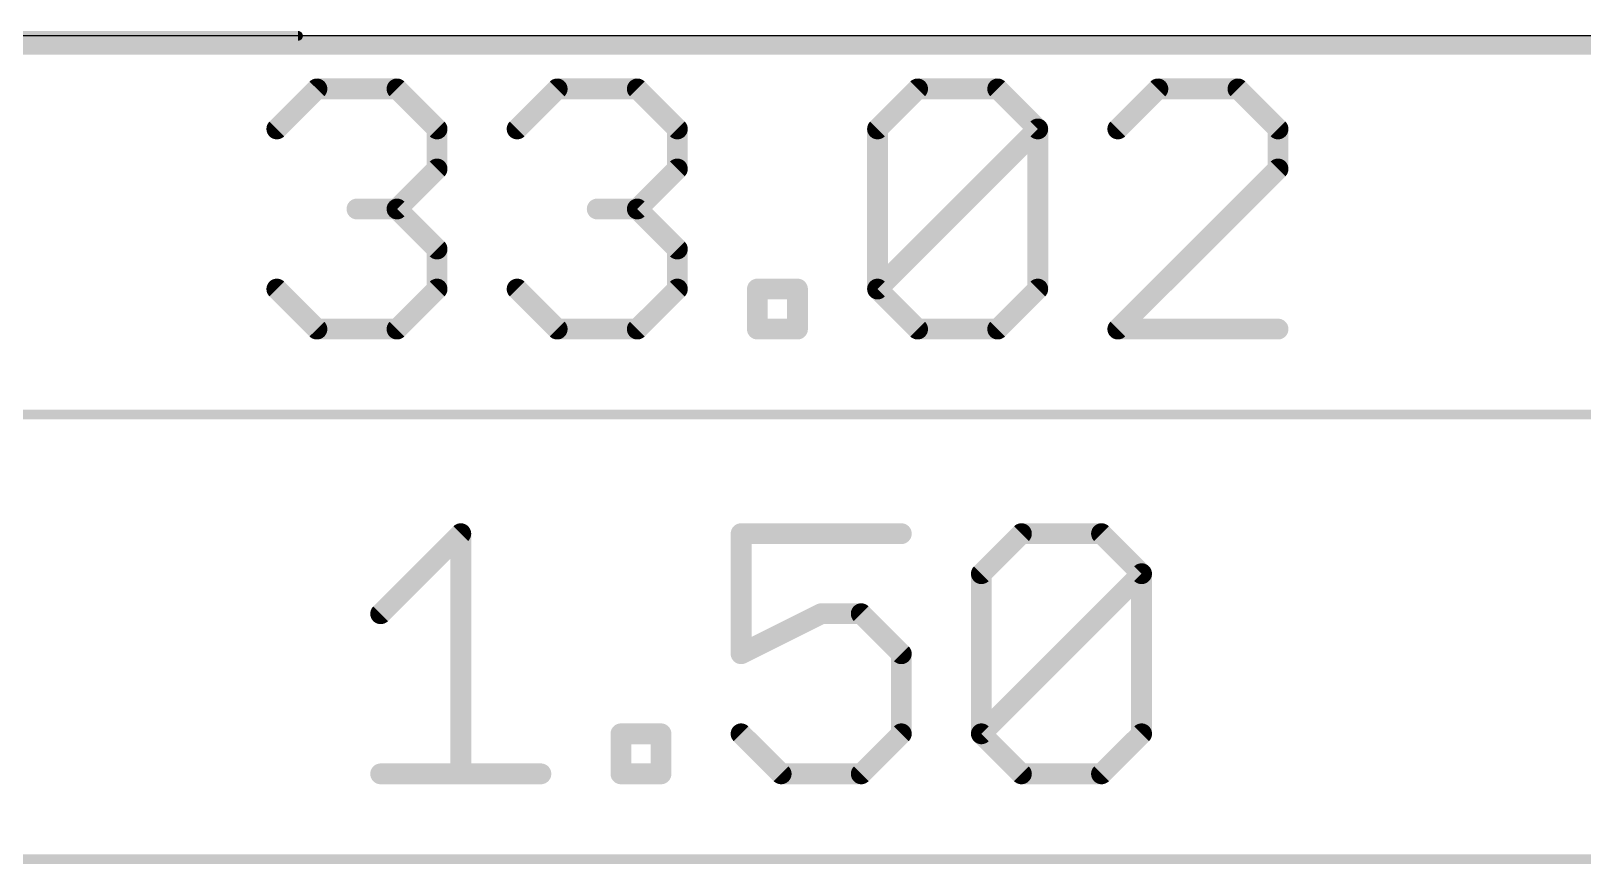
# Model space of a CAD drawing. Extents: x -7.9 to 51.7, y -13.1 to 28.2.
# Drawn here: x 9.63 to 30.44, y -11.11 to 0.07 of the extents above; entities that cross this region are included whole.
import ezdxf

# ---------------------------------------------------------------- set-up
doc = ezdxf.new("R2010")
doc.units = 0
for name, color, linetype in [('1', 12, 'CONTINUOUS'), ('16', 132, 'CONTINUOUS'), ('20', 53, 'CONTINUOUS'), ('47', 253, 'CONTINUOUS')]:
    doc.layers.add(name, color=color, linetype=linetype)

msp = doc.modelspace()

# ---------------------------------------------------------------- linework, layer by layer
at = {"layer": '1', "const_width": 0.254}
msp.add_lwpolyline([(0.127, -0.127), (38.227, -0.127)], dxfattribs=at)
at = {"layer": '16', "const_width": 0.254}
msp.add_lwpolyline([(-0.127, -0.127), (37.846, -0.127)], dxfattribs=at)
at = {"layer": '20'}
msp.add_line((35.56, 0), (2.54, 0), dxfattribs=at)
at = {"layer": '47'}
for points, const_width in [([(13.208, 0), (-5.379, 0)], 0.13), ([(12.9237, -1.2492), (13.461, -0.7119)], 0.2794), ([(13.461, -0.7119), (14.5354, -0.7119)], 0.2794), ([(14.5354, -0.7119), (15.0726, -1.2492)], 0.2794), ([(16.1465, -1.2492), (16.6837, -0.7119)], 0.2794), ([(16.6837, -0.7119), (17.7582, -0.7119)], 0.2794), ([(17.7582, -0.7119), (18.2954, -1.2492)], 0.2794), ([(20.9806, -1.2492), (21.5178, -0.7119)], 0.2794), ([(21.5178, -0.7119), (22.5923, -0.7119)], 0.2794), ([(22.5923, -0.7119), (23.1295, -1.2492)], 0.2794), ([(24.7406, -0.7119), (24.2034, -1.2492)], 0.2794), ([(25.815, -0.7119), (24.7406, -0.7119)], 0.2794), ([(26.3523, -1.2492), (25.815, -0.7119)], 0.2794), ([(15.0726, -1.2492), (15.0726, -1.7864)], 0.2794), ([(18.2954, -1.2492), (18.2954, -1.7864)], 0.2794), ([(20.9806, -3.3981), (20.9806, -1.2492)], 0.2794), ([(20.9806, -3.3981), (23.1295, -1.2492)], 0.2794), ([(23.1295, -1.2492), (23.1295, -3.3981)], 0.2794), ([(26.3523, -1.7864), (26.3523, -1.2492)], 0.2794), ([(15.0726, -1.7864), (14.5354, -2.3236)], 0.2794), ([(18.2954, -1.7864), (17.7582, -2.3236)], 0.2794), ([(24.2034, -3.9353), (26.3523, -1.7864)], 0.2794), ([(14.5354, -2.3236), (13.9982, -2.3236)], 0.2794), ([(14.5354, -2.3236), (15.0726, -2.8609)], 0.2794), ([(17.7582, -2.3236), (17.2209, -2.3236)], 0.2794), ([(17.7582, -2.3236), (18.2954, -2.8609)], 0.2794), ([(15.0726, -2.8609), (15.0726, -3.3981)], 0.2794), ([(18.2954, -2.8609), (18.2954, -3.3981)], 0.2794), ([(13.461, -3.9353), (12.9237, -3.3981)], 0.2794), ([(15.0726, -3.3981), (14.5354, -3.9353)], 0.2794), ([(16.6837, -3.9353), (16.1465, -3.3981)], 0.2794), ([(18.2954, -3.3981), (17.7582, -3.9353)], 0.2794), ([(19.3692, -3.9353), (19.3692, -3.3981)], 0.2794), ([(19.3692, -3.3981), (19.9065, -3.3981)], 0.2794), ([(19.9065, -3.3981), (19.9065, -3.9353)], 0.2794), ([(21.5178, -3.9353), (20.9806, -3.3981)], 0.2794), ([(23.1295, -3.3981), (22.5923, -3.9353)], 0.2794), ([(14.5354, -3.9353), (13.461, -3.9353)], 0.2794), ([(17.7582, -3.9353), (16.6837, -3.9353)], 0.2794), ([(19.9065, -3.9353), (19.3692, -3.9353)], 0.2794), ([(22.5923, -3.9353), (21.5178, -3.9353)], 0.2794), ([(26.3523, -3.9353), (24.2034, -3.9353)], 0.2794), ([(2.605, -5.08), (35.495, -5.08)], 0.13), ([(14.3162, -7.7554), (15.3906, -6.6809)], 0.2794), ([(15.3906, -6.6809), (15.3906, -9.9043)], 0.2794), ([(21.2992, -6.6809), (19.1503, -6.6809)], 0.2794), ([(19.1503, -6.6809), (19.1503, -8.2926)], 0.2794), ([(22.3731, -7.2182), (22.9103, -6.6809)], 0.2794), ([(22.9103, -6.6809), (23.9847, -6.6809)], 0.2794), ([(23.9847, -6.6809), (24.522, -7.2182)], 0.2794), ([(22.3731, -9.3671), (22.3731, -7.2182)], 0.2794), ([(22.3731, -9.3671), (24.522, -7.2182)], 0.2794), ([(24.522, -7.2182), (24.522, -9.3671)], 0.2794), ([(19.1503, -8.2926), (20.2248, -7.7554)], 0.2794), ([(20.2248, -7.7554), (20.762, -7.7554)], 0.2794), ([(20.762, -7.7554), (21.2992, -8.2926)], 0.2794), ([(21.2992, -8.2926), (21.2992, -9.3671)], 0.2794), ([(17.5389, -9.9043), (17.5389, -9.3671)], 0.2794), ([(17.5389, -9.3671), (18.0762, -9.3671)], 0.2794), ([(18.0762, -9.3671), (18.0762, -9.9043)], 0.2794), ([(19.6875, -9.9043), (19.1503, -9.3671)], 0.2794), ([(21.2992, -9.3671), (20.762, -9.9043)], 0.2794), ([(22.9103, -9.9043), (22.3731, -9.3671)], 0.2794), ([(24.522, -9.3671), (23.9847, -9.9043)], 0.2794), ([(14.3162, -9.9043), (16.4651, -9.9043)], 0.2794), ([(18.0762, -9.9043), (17.5389, -9.9043)], 0.2794), ([(20.762, -9.9043), (19.6875, -9.9043)], 0.2794), ([(23.9847, -9.9043), (22.9103, -9.9043)], 0.2794), ([(0.065, -11.049), (38.035, -11.049)], 0.13)]:
    msp.add_lwpolyline(points, dxfattribs=dict(at, const_width=const_width))
for points, const_width in [([(13.208, -0.0325, 1), (13.208, 0.0325)], 0.065), ([(13.461, -0.6421, 1), (13.461, -0.7818)], 0.1397), ([(13.5104, -0.7613, 1), (13.4116, -0.6626)], 0.1397), ([(14.5848, -0.6626, 1), (14.486, -0.7613)], 0.1397), ([(14.5354, -0.7818, 1), (14.5354, -0.6421)], 0.1397), ([(16.6837, -0.6421, 1), (16.6837, -0.7818)], 0.1397), ([(16.7331, -0.7613, 1), (16.6343, -0.6626)], 0.1397), ([(17.8076, -0.6626, 1), (17.7088, -0.7613)], 0.1397), ([(17.7582, -0.7818, 1), (17.7582, -0.6421)], 0.1397), ([(21.5178, -0.6421, 1), (21.5178, -0.7818)], 0.1397), ([(21.5672, -0.7613, 1), (21.4685, -0.6626)], 0.1397), ([(22.6417, -0.6626, 1), (22.5429, -0.7613)], 0.1397), ([(22.5923, -0.7818, 1), (22.5923, -0.6421)], 0.1397), ([(24.7406, -0.6421, 1), (24.7406, -0.7818)], 0.1397), ([(24.79, -0.7613, 1), (24.6912, -0.6626)], 0.1397), ([(25.8644, -0.6626, 1), (25.7657, -0.7613)], 0.1397), ([(25.815, -0.7818, 1), (25.815, -0.6421)], 0.1397), ([(12.8743, -1.1998, 1), (12.9731, -1.2986)], 0.1397), ([(15.1425, -1.2492, 1), (15.0028, -1.2492)], 0.1397), ([(15.0232, -1.2986, 1), (15.122, -1.1998)], 0.1397), ([(16.0971, -1.1998, 1), (16.1959, -1.2986)], 0.1397), ([(18.3652, -1.2492, 1), (18.2255, -1.2492)], 0.1397), ([(18.246, -1.2986, 1), (18.3448, -1.1998)], 0.1397), ([(21.0505, -1.2492, 1), (20.9108, -1.2492)], 0.1397), ([(20.9312, -1.1998, 1), (21.03, -1.2986)], 0.1397), ([(23.1994, -1.2492, 1), (23.0597, -1.2492)], 0.1397), ([(23.1789, -1.2986, 1), (23.0801, -1.1998)], 0.1397), ([(23.0801, -1.2986, 1), (23.1789, -1.1998)], 0.1397), ([(24.154, -1.1998, 1), (24.2528, -1.2986)], 0.1397), ([(26.4221, -1.2492, 1), (26.2824, -1.2492)], 0.1397), ([(26.3029, -1.2986, 1), (26.4017, -1.1998)], 0.1397), ([(15.122, -1.8358, 1), (15.0232, -1.737)], 0.1397), ([(18.3448, -1.8358, 1), (18.246, -1.737)], 0.1397), ([(26.4017, -1.8358, 1), (26.3029, -1.737)], 0.1397), ([(15.0028, -1.7864, 1), (15.1425, -1.7864)], 0.1397), ([(18.2255, -1.7864, 1), (18.3652, -1.7864)], 0.1397), ([(26.2824, -1.7864, 1), (26.4221, -1.7864)], 0.1397), ([(13.9982, -2.2538, 1), (13.9982, -2.3935)], 0.1397), ([(14.5848, -2.2742, 1), (14.486, -2.373)], 0.1397), ([(14.486, -2.2742, 1), (14.5848, -2.373)], 0.1397), ([(14.5354, -2.3935, 1), (14.5354, -2.2538)], 0.1397), ([(17.2209, -2.2538, 1), (17.2209, -2.3935)], 0.1397), ([(17.8076, -2.2742, 1), (17.7088, -2.373)], 0.1397), ([(17.7088, -2.2742, 1), (17.8076, -2.373)], 0.1397), ([(17.7582, -2.3935, 1), (17.7582, -2.2538)], 0.1397), ([(15.1425, -2.8609, 1), (15.0028, -2.8609)], 0.1397), ([(15.0232, -2.9102, 1), (15.122, -2.8115)], 0.1397), ([(18.3652, -2.8609, 1), (18.2255, -2.8609)], 0.1397), ([(18.246, -2.9102, 1), (18.3448, -2.8115)], 0.1397), ([(12.9731, -3.3487, 1), (12.8743, -3.4475)], 0.1397), ([(15.0028, -3.3981, 1), (15.1425, -3.3981)], 0.1397), ([(15.122, -3.4475, 1), (15.0232, -3.3487)], 0.1397), ([(16.1959, -3.3487, 1), (16.0971, -3.4475)], 0.1397), ([(18.2255, -3.3981, 1), (18.3652, -3.3981)], 0.1397), ([(18.3448, -3.4475, 1), (18.246, -3.3487)], 0.1397), ([(19.3692, -3.3282, 1), (19.3692, -3.4679)], 0.1397), ([(19.4391, -3.3981, 1), (19.2994, -3.3981)], 0.1397), ([(19.9763, -3.3981, 1), (19.8366, -3.3981)], 0.1397), ([(19.9065, -3.4679, 1), (19.9065, -3.3282)], 0.1397), ([(21.03, -3.3487, 1), (20.9312, -3.4475)], 0.1397), ([(20.9312, -3.3487, 1), (21.03, -3.4475)], 0.1397), ([(20.9108, -3.3981, 1), (21.0505, -3.3981)], 0.1397), ([(23.0597, -3.3981, 1), (23.1994, -3.3981)], 0.1397), ([(23.1789, -3.4475, 1), (23.0801, -3.3487)], 0.1397), ([(13.461, -3.8655, 1), (13.461, -4.0052)], 0.1397), ([(13.4116, -3.9847, 1), (13.5104, -3.8859)], 0.1397), ([(14.486, -3.8859, 1), (14.5848, -3.9847)], 0.1397), ([(14.5354, -4.0052, 1), (14.5354, -3.8655)], 0.1397), ([(16.6837, -3.8655, 1), (16.6837, -4.0052)], 0.1397), ([(16.6343, -3.9847, 1), (16.7331, -3.8859)], 0.1397), ([(17.7088, -3.8859, 1), (17.8076, -3.9847)], 0.1397), ([(17.7582, -4.0052, 1), (17.7582, -3.8655)], 0.1397), ([(19.3692, -3.8655, 1), (19.3692, -4.0052)], 0.1397), ([(19.2994, -3.9353, 1), (19.4391, -3.9353)], 0.1397), ([(19.8366, -3.9353, 1), (19.9763, -3.9353)], 0.1397), ([(19.9065, -4.0052, 1), (19.9065, -3.8655)], 0.1397), ([(21.5178, -3.8655, 1), (21.5178, -4.0052)], 0.1397), ([(21.4685, -3.9847, 1), (21.5672, -3.8859)], 0.1397), ([(22.5429, -3.8859, 1), (22.6417, -3.9847)], 0.1397), ([(22.5923, -4.0052, 1), (22.5923, -3.8655)], 0.1397), ([(24.2034, -3.8655, 1), (24.2034, -4.0052)], 0.1397), ([(24.154, -3.8859, 1), (24.2528, -3.9847)], 0.1397), ([(26.3523, -4.0052, 1), (26.3523, -3.8655)], 0.1397), ([(15.4605, -6.6809, 1), (15.3208, -6.6809)], 0.1397), ([(15.44, -6.7303, 1), (15.3412, -6.6316)], 0.1397), ([(19.1503, -6.6111, 1), (19.1503, -6.7508)], 0.1397), ([(19.2202, -6.6809, 1), (19.0805, -6.6809)], 0.1397), ([(21.2992, -6.7508, 1), (21.2992, -6.6111)], 0.1397), ([(22.9103, -6.6111, 1), (22.9103, -6.7508)], 0.1397), ([(22.9597, -6.7303, 1), (22.8609, -6.6316)], 0.1397), ([(24.0341, -6.6316, 1), (23.9353, -6.7303)], 0.1397), ([(23.9847, -6.7508, 1), (23.9847, -6.6111)], 0.1397), ([(22.4429, -7.2182, 1), (22.3032, -7.2182)], 0.1397), ([(22.3237, -7.1688, 1), (22.4224, -7.2676)], 0.1397), ([(24.5918, -7.2182, 1), (24.4521, -7.2182)], 0.1397), ([(24.5714, -7.2676, 1), (24.4726, -7.1688)], 0.1397), ([(24.4726, -7.2676, 1), (24.5714, -7.1688)], 0.1397), ([(14.2668, -7.706, 1), (14.3656, -7.8048)], 0.1397), ([(20.2248, -7.6855, 1), (20.2248, -7.8252)], 0.1397), ([(20.256, -7.8179, 1), (20.1935, -7.6929)], 0.1397), ([(20.8114, -7.706, 1), (20.7126, -7.8048)], 0.1397), ([(20.762, -7.8252, 1), (20.762, -7.6855)], 0.1397), ([(19.1191, -8.2301, 1), (19.1815, -8.3551)], 0.1397), ([(19.0805, -8.2926, 1), (19.2202, -8.2926)], 0.1397), ([(21.3691, -8.2926, 1), (21.2294, -8.2926)], 0.1397), ([(21.2498, -8.342, 1), (21.3486, -8.2432)], 0.1397), ([(17.5389, -9.2972, 1), (17.5389, -9.4369)], 0.1397), ([(17.6088, -9.3671, 1), (17.4691, -9.3671)], 0.1397), ([(18.146, -9.3671, 1), (18.0063, -9.3671)], 0.1397), ([(18.0762, -9.4369, 1), (18.0762, -9.2972)], 0.1397), ([(19.1997, -9.3177, 1), (19.1009, -9.4165)], 0.1397), ([(21.2294, -9.3671, 1), (21.3691, -9.3671)], 0.1397), ([(21.3486, -9.4165, 1), (21.2498, -9.3177)], 0.1397), ([(22.3032, -9.3671, 1), (22.4429, -9.3671)], 0.1397), ([(22.4224, -9.3177, 1), (22.3237, -9.4165)], 0.1397), ([(22.3237, -9.3177, 1), (22.4224, -9.4165)], 0.1397), ([(24.4521, -9.3671, 1), (24.5918, -9.3671)], 0.1397), ([(24.5714, -9.4165, 1), (24.4726, -9.3177)], 0.1397), ([(14.3162, -9.8345, 1), (14.3162, -9.9742)], 0.1397), ([(16.4651, -9.9742, 1), (16.4651, -9.8345)], 0.1397), ([(17.5389, -9.8345, 1), (17.5389, -9.9742)], 0.1397), ([(18.0762, -9.9742, 1), (18.0762, -9.8345)], 0.1397), ([(19.6875, -9.8345, 1), (19.6875, -9.9742)], 0.1397), ([(20.762, -9.9742, 1), (20.762, -9.8345)], 0.1397), ([(22.9103, -9.8345, 1), (22.9103, -9.9742)], 0.1397), ([(23.9847, -9.9742, 1), (23.9847, -9.8345)], 0.1397), ([(15.3208, -9.9043, 1), (15.4605, -9.9043)], 0.1397), ([(17.4691, -9.9043, 1), (17.6088, -9.9043)], 0.1397), ([(18.0063, -9.9043, 1), (18.146, -9.9043)], 0.1397), ([(19.6381, -9.9537, 1), (19.7369, -9.8549)], 0.1397), ([(20.7126, -9.8549, 1), (20.8114, -9.9537)], 0.1397), ([(22.8609, -9.9537, 1), (22.9597, -9.8549)], 0.1397), ([(23.9353, -9.8549, 1), (24.0341, -9.9537)], 0.1397)]:
    msp.add_lwpolyline(points, format="xyb", dxfattribs=dict(at, const_width=const_width))

doc.saveas('drawing.dxf')
